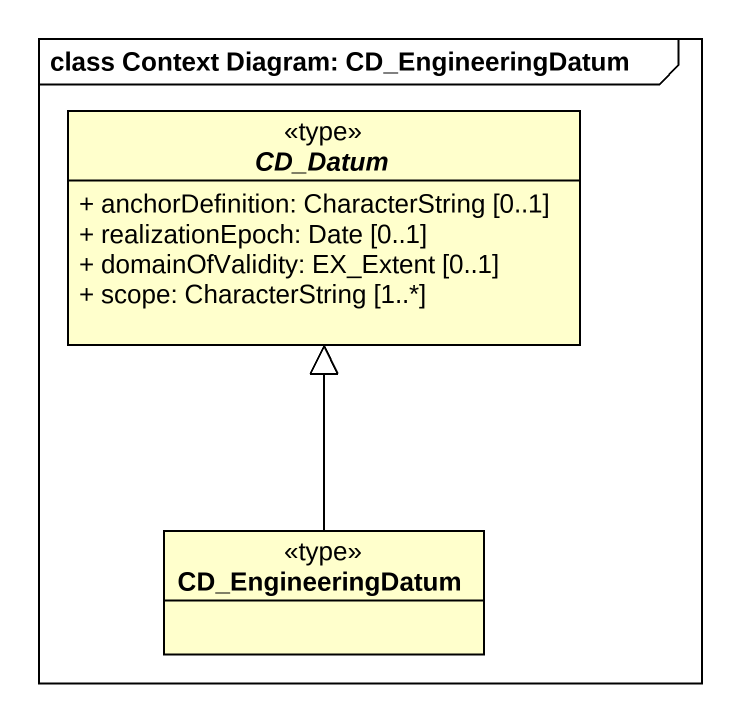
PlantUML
@startuml
mainframe class Context Diagram: CD_EngineeringDatum
hide circle
hide empty members
skinparam classAttributeIconSize 0
abstract class CD_Datum <<type>> {
  + anchorDefinition: CharacterString [0..1]
  + realizationEpoch: Date [0..1]
  + domainOfValidity: EX_Extent [0..1]
  + scope: CharacterString [1..*]
}
class CD_EngineeringDatum <<type>>
CD_EngineeringDatum -up-|> CD_Datum
@enduml
